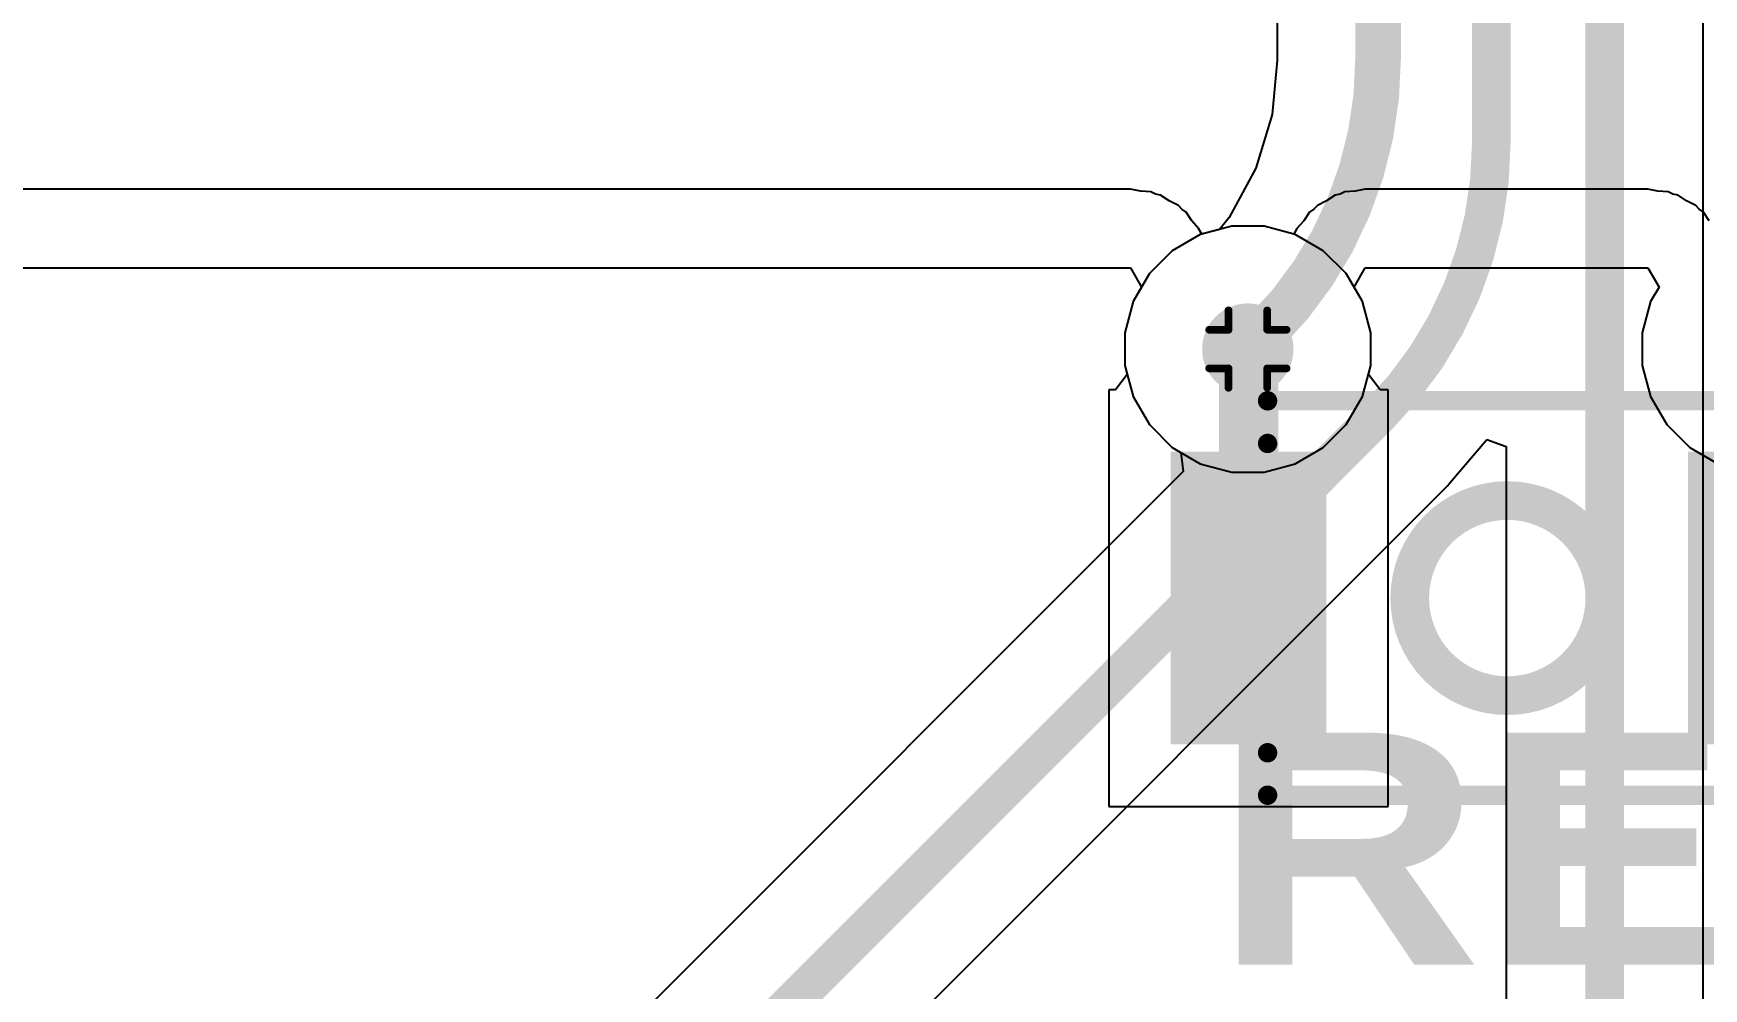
# Model space of a CAD drawing. Header units: inches. Extents: x -5 to 501, y -9 to 81.
# Drawn here: x 19.66 to 30.63, y 7.41 to 13.68 of the extents above; entities that cross this region are included whole.
import ezdxf

# ---------------------------------------------------------------- set-up
doc = ezdxf.new("R2010")
doc.units = ezdxf.units.IN
for name, color, linetype in [('Bottom Layer', 5, 'Continuous'), ('Drill Drawing', 1, 'Continuous'), ('Ground', 16, 'Continuous'), ('Power', 76, 'Continuous'), ('Top Layer', 1, 'Continuous'), ('Top Overlay', 2, 'Continuous'), ('Top Paste', 8, 'Continuous'), ('Top Solder', 216, 'Continuous'), ('Via Holes', 16, 'Continuous')]:
    doc.layers.add(name, color=color, linetype=linetype)
doc.styles.add('Arial Black_Bold', font='', dxfattribs={"height": 0.2})
doc.styles.get('Arial Black_Bold').set_extended_font_data('Arial Black', bold=True)

msp = doc.modelspace()

# ---------------------------------------------------------------- hatches: boundary and pattern name
at = {"layer": 'Bottom Layer'}
h = msp.add_hatch(color=5, dxfattribs=at)
edge = h.paths.add_edge_path()
edge.add_arc((27.635, 11.608), 0.3, 0, 360)
at = {"layer": 'Ground'}
h = msp.add_hatch(color=16, dxfattribs=at)
edge = h.paths.add_edge_path()
edge.add_arc((27.635, 11.608), 0.3, 0, 360)
at = {"layer": 'Power'}
h = msp.add_hatch(color=76, dxfattribs=at)
edge = h.paths.add_edge_path()
edge.add_arc((27.635, 11.608), 0.3, 0, 360)
at = {"layer": 'Top Layer'}
h = msp.add_hatch(color=1, dxfattribs=at)
edge = h.paths.add_edge_path()
edge.add_arc((27.635, 11.608), 0.3, 0, 360)
msp.add_hatch(color=1, dxfattribs=at).paths.add_polyline_path([(28.05, 9.112), (27.23, 9.112), (27.23, 10.832), (28.05, 10.832)])
at = {"layer": 'Top Paste'}
msp.add_hatch(color=8, dxfattribs=at).paths.add_polyline_path([(28.05, 9.112), (27.23, 9.112), (27.23, 10.832), (28.05, 10.832)])
at = {"layer": 'Top Solder'}
for points in [[(28.151, 9.011), (27.128, 9.011), (27.128, 10.934), (28.151, 10.934)], [(31.551, 9.011), (30.528, 9.011), (30.528, 10.934), (31.551, 10.934)]]:
    msp.add_hatch(color=216, dxfattribs=at).paths.add_polyline_path(points)
at = {"layer": 'Via Holes'}
h = msp.add_hatch(color=7, dxfattribs=at)
edge = h.paths.add_edge_path()
edge.add_arc((27.635, 11.608), 0.15, 0, 360)

# ---------------------------------------------------------------- linework, layer by layer
at = {"layer": 'Bottom Layer'}
for p, q in [((27.828, 14.997), (27.828, 13.516)), ((30.627, 5.845), (30.627, 14.212)), ((27.829, 13.507), (27.794, 13.15)), ((27.828, 13.516), (27.829, 13.507)), ((27.794, 13.15), (27.687, 12.797)), ((27.687, 12.797), (27.513, 12.473)), ((27.513, 12.473), (27.449, 12.394)), ((27.323, 12.361), (27.139, 12.254)), ((27.449, 12.394), (27.323, 12.361)), ((27.139, 12.254), (26.989, 12.104)), ((26.989, 12.104), (26.882, 11.92)), ((26.882, 11.92), (26.827, 11.714)), ((26.827, 11.714), (26.827, 11.501)), ((26.827, 11.501), (26.882, 11.296)), ((26.882, 11.296), (26.989, 11.112)), ((26.989, 11.112), (27.139, 10.961)), ((28.962, 10.729), (29.205, 11.014)), ((29.205, 11.014), (29.332, 10.967)), ((27.139, 10.961), (27.194, 10.929)), ((27.194, 10.929), (27.211, 10.804)), ((29.332, 10.967), (29.332, 5.845)), ((27.211, 10.804), (22.111, 5.703)), ((23.009, 4.77), (28.949, 10.711)), ((28.949, 10.711), (28.962, 10.729))]:
    msp.add_line(p, q, dxfattribs=at)
for points in [[(28.491, 13.516, 0.3, 0.3, 0), (28.491, 22.059, 0.3, 0.3, 0)], [(29.235, 12.965, 0.254, 0.254, 0), (29.235, 21.414, 0.254, 0.254, 0)], [(29.979, 5.845, 0.254, 0.254, 0), (29.979, 20.888, 0.254, 0.254, 0)], [(28.491, 13.516, 0.3, 0.3, -0.198912), (27.748, 11.72, 0.3, 0.3, 0)], [(29.235, 12.965, 0.254, 0.254, -0.198912), (28.491, 11.169, 0.254, 0.254, 0)], [(27.635, 11.608, 0.3, 0.3, 0), (27.748, 11.72, 0.3, 0.3, 0)], [(22.479, 5.156, 0.254, 0.254, 0), (28.491, 11.169, 0.254, 0.254, 0)]]:
    msp.add_lwpolyline(points, format="xyseb", dxfattribs=at)
for points in [[(28.416, 13.516, 0.15, 0.15, 1), (28.566, 13.516, 0.15, 0.15, 1)], [(28.416, 13.516, 0.15, 0.15, 1), (28.566, 13.516, 0.15, 0.15, 1)], [(29.172, 12.965, 0.127, 0.127, 1), (29.299, 12.965, 0.127, 0.127, 1)], [(29.172, 12.965, 0.127, 0.127, 1), (29.299, 12.965, 0.127, 0.127, 1)], [(27.673, 11.72, 0.15, 0.15, 1), (27.823, 11.72, 0.15, 0.15, 1)], [(27.673, 11.72, 0.15, 0.15, 1), (27.823, 11.72, 0.15, 0.15, 1)], [(27.56, 11.608, 0.15, 0.15, 1), (27.71, 11.608, 0.15, 0.15, 1)], [(28.428, 11.169, 0.127, 0.127, 1), (28.555, 11.169, 0.127, 0.127, 1)], [(28.428, 11.169, 0.127, 0.127, 1), (28.555, 11.169, 0.127, 0.127, 1)]]:
    msp.add_lwpolyline(points, format="xyseb", close=True, dxfattribs=at)
at = {"layer": 'Drill Drawing'}
for points in [[(27.508, 11.735, 0.0508, 0.0508, 0), (27.508, 11.862, 0.0508, 0.0508, 0)], [(27.508, 11.862, 0.0508, 0.0508, 0), (27.762, 11.862, 0.0508, 0.0508, 0)], [(27.762, 11.735, 0.0508, 0.0508, 0), (27.762, 11.862, 0.0508, 0.0508, 0)], [(27.381, 11.481, 0.0508, 0.0508, 0), (27.381, 11.735, 0.0508, 0.0508, 0)], [(27.381, 11.735, 0.0508, 0.0508, 0), (27.508, 11.735, 0.0508, 0.0508, 0)], [(27.762, 11.735, 0.0508, 0.0508, 0), (27.889, 11.735, 0.0508, 0.0508, 0)], [(27.889, 11.481, 0.0508, 0.0508, 0), (27.889, 11.735, 0.0508, 0.0508, 0)], [(27.381, 11.481, 0.0508, 0.0508, 0), (27.508, 11.481, 0.0508, 0.0508, 0)], [(27.508, 11.354, 0.0508, 0.0508, 0), (27.508, 11.481, 0.0508, 0.0508, 0)], [(27.762, 11.481, 0.0508, 0.0508, 0), (27.889, 11.481, 0.0508, 0.0508, 0)], [(27.762, 11.354, 0.0508, 0.0508, 0), (27.762, 11.481, 0.0508, 0.0508, 0)], [(27.508, 11.354, 0.0508, 0.0508, 0), (27.762, 11.354, 0.0508, 0.0508, 0)]]:
    msp.add_lwpolyline(points, format="xyseb", dxfattribs=at)
for points in [[(27.495, 11.862, 0.0254, 0.0254, 1), (27.521, 11.862, 0.0254, 0.0254, 1)], [(27.495, 11.862, 0.0254, 0.0254, 1), (27.521, 11.862, 0.0254, 0.0254, 1)], [(27.75, 11.862, 0.0254, 0.0254, 1), (27.775, 11.862, 0.0254, 0.0254, 1)], [(27.75, 11.862, 0.0254, 0.0254, 1), (27.775, 11.862, 0.0254, 0.0254, 1)], [(27.369, 11.735, 0.0254, 0.0254, 1), (27.394, 11.735, 0.0254, 0.0254, 1)], [(27.369, 11.735, 0.0254, 0.0254, 1), (27.394, 11.735, 0.0254, 0.0254, 1)], [(27.495, 11.735, 0.0254, 0.0254, 1), (27.521, 11.735, 0.0254, 0.0254, 1)], [(27.495, 11.735, 0.0254, 0.0254, 1), (27.521, 11.735, 0.0254, 0.0254, 1)], [(27.75, 11.735, 0.0254, 0.0254, 1), (27.775, 11.735, 0.0254, 0.0254, 1)], [(27.75, 11.735, 0.0254, 0.0254, 1), (27.775, 11.735, 0.0254, 0.0254, 1)], [(27.877, 11.735, 0.0254, 0.0254, 1), (27.902, 11.735, 0.0254, 0.0254, 1)], [(27.877, 11.735, 0.0254, 0.0254, 1), (27.902, 11.735, 0.0254, 0.0254, 1)], [(27.369, 11.481, 0.0254, 0.0254, 1), (27.394, 11.481, 0.0254, 0.0254, 1)], [(27.369, 11.481, 0.0254, 0.0254, 1), (27.394, 11.481, 0.0254, 0.0254, 1)], [(27.495, 11.481, 0.0254, 0.0254, 1), (27.521, 11.481, 0.0254, 0.0254, 1)], [(27.495, 11.481, 0.0254, 0.0254, 1), (27.521, 11.481, 0.0254, 0.0254, 1)], [(27.75, 11.481, 0.0254, 0.0254, 1), (27.775, 11.481, 0.0254, 0.0254, 1)], [(27.75, 11.481, 0.0254, 0.0254, 1), (27.775, 11.481, 0.0254, 0.0254, 1)], [(27.877, 11.481, 0.0254, 0.0254, 1), (27.902, 11.481, 0.0254, 0.0254, 1)], [(27.877, 11.481, 0.0254, 0.0254, 1), (27.902, 11.481, 0.0254, 0.0254, 1)], [(27.495, 11.354, 0.0254, 0.0254, 1), (27.521, 11.354, 0.0254, 0.0254, 1)], [(27.495, 11.354, 0.0254, 0.0254, 1), (27.521, 11.354, 0.0254, 0.0254, 1)], [(27.75, 11.354, 0.0254, 0.0254, 1), (27.775, 11.354, 0.0254, 0.0254, 1)], [(27.75, 11.354, 0.0254, 0.0254, 1), (27.775, 11.354, 0.0254, 0.0254, 1)]]:
    msp.add_lwpolyline(points, format="xyseb", close=True, dxfattribs=at)
at = {"layer": 'Ground'}
for p, q in [((27.529, 12.416), (27.323, 12.361)), ((27.742, 12.416), (27.529, 12.416)), ((27.947, 12.361), (27.742, 12.416)), ((27.323, 12.361), (27.139, 12.254)), ((28.131, 12.254), (27.947, 12.361)), ((27.139, 12.254), (26.989, 12.104)), ((28.282, 12.104), (28.131, 12.254)), ((26.989, 12.104), (26.882, 11.92)), ((28.388, 11.92), (28.282, 12.104)), ((26.882, 11.92), (26.827, 11.714)), ((28.443, 11.714), (28.388, 11.92)), ((26.827, 11.714), (26.827, 11.501)), ((28.443, 11.501), (28.443, 11.714)), ((26.827, 11.501), (26.882, 11.296)), ((28.388, 11.296), (28.443, 11.501)), ((26.882, 11.296), (26.989, 11.112)), ((28.282, 11.112), (28.388, 11.296)), ((26.989, 11.112), (27.139, 10.961)), ((28.131, 10.961), (28.282, 11.112)), ((27.139, 10.961), (27.323, 10.855)), ((27.947, 10.855), (28.131, 10.961)), ((27.323, 10.855), (27.529, 10.8)), ((27.529, 10.8), (27.742, 10.8)), ((27.742, 10.8), (27.947, 10.855))]:
    msp.add_line(p, q, dxfattribs=at)
at = {"layer": 'Power'}
for p, q in [((26.864, 12.659), (17.257, 12.659)), ((26.93, 12.646), (26.864, 12.659)), ((26.998, 12.642), (26.93, 12.646)), ((27.028, 12.626), (26.998, 12.642)), ((27.062, 12.62), (27.028, 12.626)), ((28.242, 12.626), (28.209, 12.62)), ((28.273, 12.642), (28.242, 12.626)), ((28.34, 12.646), (28.273, 12.642)), ((28.407, 12.659), (28.34, 12.646)), ((30.264, 12.659), (28.407, 12.659)), ((30.33, 12.646), (30.264, 12.659)), ((30.398, 12.642), (30.33, 12.646)), ((30.428, 12.626), (30.398, 12.642)), ((30.462, 12.62), (30.428, 12.626)), ((27.118, 12.582), (27.062, 12.62)), ((27.179, 12.552), (27.118, 12.582)), ((27.201, 12.526), (27.179, 12.552)), ((27.23, 12.507), (27.201, 12.526)), ((28.069, 12.526), (28.041, 12.507)), ((28.092, 12.552), (28.069, 12.526)), ((28.152, 12.582), (28.092, 12.552)), ((28.209, 12.62), (28.152, 12.582)), ((30.518, 12.582), (30.462, 12.62)), ((30.579, 12.552), (30.518, 12.582)), ((30.601, 12.526), (30.579, 12.552)), ((30.63, 12.507), (30.601, 12.526)), ((27.267, 12.451), (27.23, 12.507)), ((27.312, 12.4), (27.267, 12.451)), ((27.529, 12.416), (27.333, 12.363)), ((27.742, 12.416), (27.529, 12.416)), ((27.937, 12.363), (27.742, 12.416)), ((28.003, 12.451), (27.958, 12.4)), ((28.041, 12.507), (28.003, 12.451)), ((30.667, 12.451), (30.63, 12.507)), ((27.333, 12.363), (27.312, 12.4)), ((27.958, 12.4), (27.937, 12.363)), ((16.739, 12.141), (26.864, 12.141)), ((26.864, 12.141), (26.937, 12.014)), ((28.334, 12.014), (28.407, 12.141)), ((28.407, 12.141), (30.264, 12.141)), ((30.264, 12.141), (30.337, 12.014)), ((26.937, 12.014), (26.882, 11.92)), ((28.388, 11.92), (28.334, 12.014)), ((30.337, 12.014), (30.282, 11.92)), ((26.882, 11.92), (26.827, 11.714)), ((28.443, 11.714), (28.388, 11.92)), ((30.282, 11.92), (30.227, 11.714)), ((26.827, 11.714), (26.827, 11.501)), ((28.443, 11.501), (28.443, 11.714)), ((30.227, 11.714), (30.227, 11.501)), ((26.827, 11.501), (26.882, 11.296)), ((28.388, 11.296), (28.443, 11.501)), ((30.227, 11.501), (30.282, 11.296)), ((26.882, 11.296), (26.989, 11.112)), ((28.282, 11.112), (28.388, 11.296)), ((30.282, 11.296), (30.389, 11.112)), ((26.989, 11.112), (27.139, 10.961)), ((28.131, 10.961), (28.282, 11.112)), ((30.389, 11.112), (30.539, 10.961)), ((27.139, 10.961), (27.323, 10.855)), ((27.947, 10.855), (28.131, 10.961)), ((30.539, 10.961), (30.723, 10.855)), ((27.323, 10.855), (27.529, 10.8)), ((27.529, 10.8), (27.742, 10.8)), ((27.742, 10.8), (27.947, 10.855))]:
    msp.add_line(p, q, dxfattribs=at)
at = {"layer": 'Top Layer'}
for p, q in [((27.529, 12.416), (27.323, 12.361)), ((27.742, 12.416), (27.529, 12.416)), ((27.947, 12.361), (27.742, 12.416)), ((27.323, 12.361), (27.139, 12.254)), ((28.131, 12.254), (27.947, 12.361)), ((27.139, 12.254), (26.989, 12.104)), ((28.282, 12.104), (28.131, 12.254)), ((26.989, 12.104), (26.882, 11.92)), ((28.388, 11.92), (28.282, 12.104)), ((26.882, 11.92), (26.827, 11.714)), ((28.443, 11.714), (28.388, 11.92)), ((26.827, 11.714), (26.827, 11.501)), ((28.443, 11.501), (28.443, 11.714)), ((26.843, 11.441), (26.766, 11.34)), ((26.827, 11.501), (26.843, 11.441)), ((28.427, 11.441), (28.443, 11.501)), ((28.504, 11.34), (28.427, 11.441)), ((26.766, 11.34), (26.722, 11.34)), ((26.722, 11.34), (26.722, 8.604)), ((28.558, 11.34), (28.504, 11.34)), ((28.558, 8.604), (28.558, 11.34)), ((26.722, 8.604), (28.558, 8.604))]:
    msp.add_line(p, q, dxfattribs=at)
for points in [[(27.64, 9.972, 0.389, 0.389, 0), (27.64, 11.603, 0.389, 0.389, 0)], [(27.635, 11.608, 0.254, 0.254, 0), (27.64, 11.603, 0.254, 0.254, 0)]]:
    msp.add_lwpolyline(points, format="xyseb", dxfattribs=at)
for points in [[(27.543, 11.603, 0.195, 0.195, 1), (27.737, 11.603, 0.195, 0.195, 1)], [(27.572, 11.608, 0.127, 0.127, 1), (27.699, 11.608, 0.127, 0.127, 1)], [(27.576, 11.603, 0.127, 0.127, 1), (27.703, 11.603, 0.127, 0.127, 1)], [(27.543, 9.972, 0.195, 0.195, 1), (27.737, 9.972, 0.195, 0.195, 1)]]:
    msp.add_lwpolyline(points, format="xyseb", close=True, dxfattribs=at)
at = {"layer": 'Top Overlay'}
for points in [[(27.765, 10.988, 0.127, 0.127, 0), (27.765, 11.268, 0.127, 0.127, 0)], [(27.765, 11.268, 0.127, 0.127, 0), (30.915, 11.268, 0.127, 0.127, 0)], [(27.765, 8.677, 0.127, 0.127, 0), (27.765, 8.956, 0.127, 0.127, 0)], [(27.765, 8.677, 0.127, 0.127, 0), (30.915, 8.677, 0.127, 0.127, 0)]]:
    msp.add_lwpolyline(points, format="xyseb", dxfattribs=at)
for points in [[(27.733, 11.268, 0.0635, 0.0635, 1), (27.797, 11.268, 0.0635, 0.0635, 1)], [(27.733, 11.268, 0.0635, 0.0635, 1), (27.797, 11.268, 0.0635, 0.0635, 1)], [(27.733, 10.988, 0.0635, 0.0635, 1), (27.797, 10.988, 0.0635, 0.0635, 1)], [(29.981, 9.972, 0.254, 0.254, 1), (28.699, 9.972, 0.254, 0.254, 1)], [(28.635, 9.972, 0.127, 0.127, 1), (28.762, 9.972, 0.127, 0.127, 1)], [(29.917, 9.972, 0.127, 0.127, 1), (30.044, 9.972, 0.127, 0.127, 1)], [(27.733, 8.956, 0.0635, 0.0635, 1), (27.797, 8.956, 0.0635, 0.0635, 1)], [(27.733, 8.677, 0.0635, 0.0635, 1), (27.797, 8.677, 0.0635, 0.0635, 1)], [(27.733, 8.677, 0.0635, 0.0635, 1), (27.797, 8.677, 0.0635, 0.0635, 1)]]:
    msp.add_lwpolyline(points, format="xyseb", close=True, dxfattribs=at)

# ---------------------------------------------------------------- texts
at = {"layer": 'Top Overlay', "style": 'Arial Black_Bold'}
msp.add_text('RESET', height=1.524, dxfattribs=at).set_placement((27.413, 7.564))

doc.saveas('drawing.dxf')
